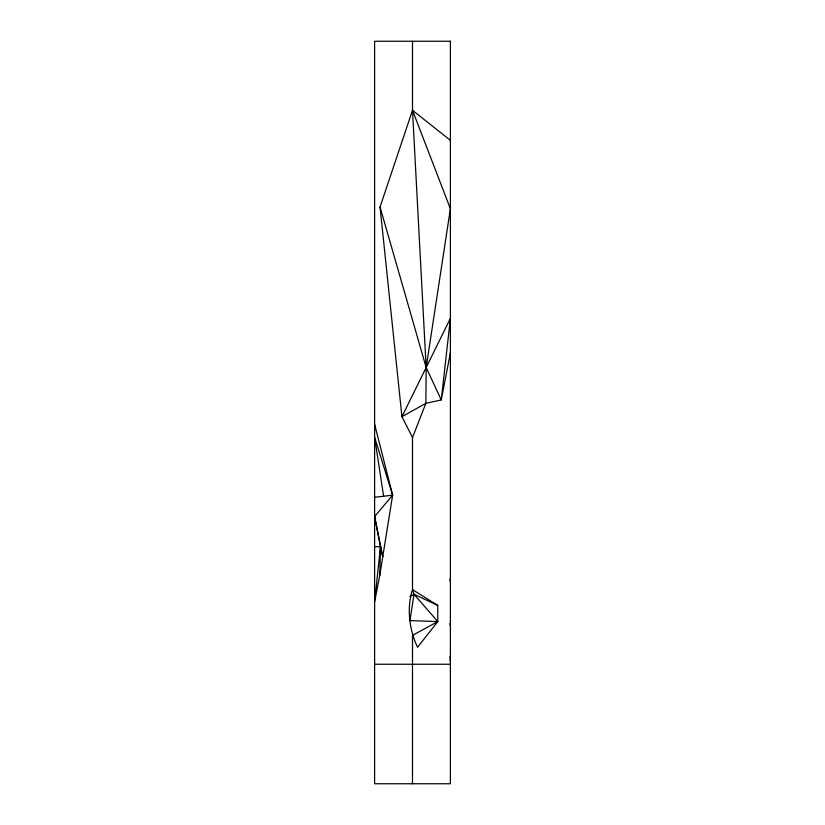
<?xml version="1.0" encoding="UTF-8"?>
<svg xmlns="http://www.w3.org/2000/svg" width="825" height="825" viewBox="0 0 825 825"><rect width="100%" height="100%" fill="white"/><g stroke="black" fill="none" stroke-linecap="round" stroke-linejoin="round"><path stroke-width="1.24" d="M412.5 41.25L412.5 110.282L426.164 367.527L425.875 403.322L412.5 437.508L412.5 589.617L414.016 594.289L437.766 621.576L417.563 647.264C409.21 629.991 406.591 607.798 412.5 589.617L437.766 605.426L437.766 621.576L412.5 635.384L412.5 783.75M374.612 546.707L380.469 546.707L374.612 602.023L379.778 575.273L380.469 546.707L374.612 516.533L392.638 495.186L374.612 424.267M450.388 352.822L441.272 399.929L450.388 318.368L401.94 416.687L425.875 403.322L441.272 399.929L426.164 367.527L450.388 208.746L412.5 110.282L380.047 207.013L401.94 416.687L412.5 437.508M437.766 605.426L414.016 594.289L409.932 620.596L437.766 621.576M379.778 575.273L392.638 495.186L374.612 437.271L383.625 496.227M449.986 580.687L450.388 578.232M409.932 596.465L414.016 594.289M374.612 497.279L392.638 495.186M374.612 664.238L450.388 664.238M412.5 110.282L450.388 140.343M380.047 207.013L426.164 367.527M380.469 546.707L382.759 556.741L374.612 516.533M449.965 623.473L450.388 625.907M450.037 656.329L450.388 661.433M450.388 41.25L374.612 41.25L374.612 783.75L450.388 783.75L450.388 41.25"/></g></svg>
